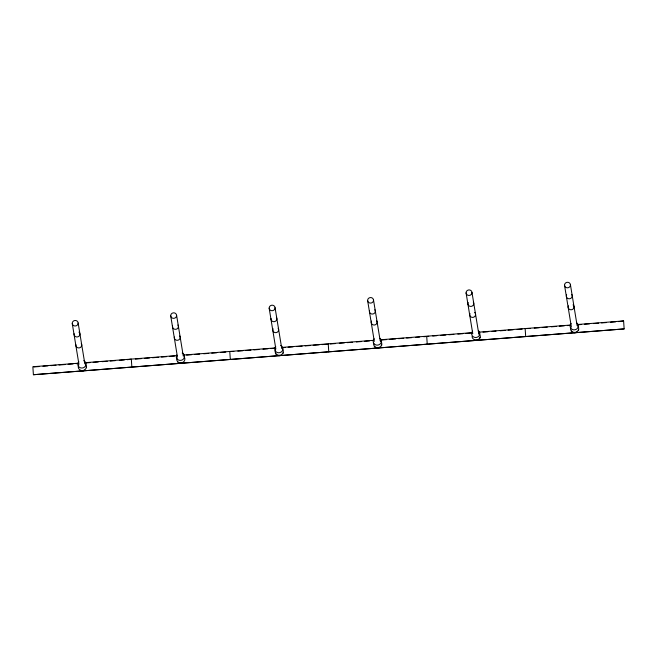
<?xml version="1.0" encoding="UTF-8"?>
<svg xmlns="http://www.w3.org/2000/svg" width="657" height="657" viewBox="0 0 657 657"><rect width="100%" height="100%" fill="white"/><g stroke="black" fill="none" stroke-linecap="round" stroke-linejoin="round"><path stroke-width="0.99" d="M577.388 324.517L623.6 320.928L624.15 328.911L33.4 374.72L32.85 366.737L78.06 363.231M85.09 362.689L177.521 355.519M183.549 355.051L274.979 347.964M282.009 347.422L373.439 340.326M380.469 339.784L471.89 332.697M478.928 332.146L570.35 325.059M33.901 366.951L38.927 366.557M42.943 366.245L47.969 365.859M50.983 365.62L56.001 365.235M59.015 365.005L65.043 364.536M68.057 364.298L73.083 363.912M76.097 363.674L78.109 363.518M85.139 362.976L90.165 362.59M93.179 362.352L98.205 361.966M102.221 361.654L107.247 361.26M110.261 361.03L115.279 360.636M119.303 360.323L124.321 359.937M127.335 359.708L131.31 359.108L131.86 367.082M135.375 359.083L141.403 358.615M144.417 358.377L149.443 357.991M152.457 357.753L158.485 357.285M161.499 357.055L166.517 356.669M169.531 356.431L174.557 356.045M186.613 355.108L191.639 354.714M194.653 354.484L199.671 354.098M203.695 353.786L208.712 353.392M211.726 353.162L216.753 352.768M220.768 352.456L225.794 352.07M233.835 351.446L229.769 351.47L230.32 359.445M237.85 351.134L242.876 350.748M245.89 350.51L250.908 350.124M253.922 349.885L258.948 349.499M262.964 349.187L267.99 348.793M271.004 348.563L275.02 348.251M282.058 347.709L285.072 347.471M288.086 347.241L293.112 346.847M297.128 346.535L302.154 346.149M305.168 345.911L310.186 345.525M313.2 345.295L319.228 344.826M322.242 344.588L327.268 344.202M330.282 343.964L335.308 343.578M339.324 343.266L344.35 342.872M347.364 342.642L352.382 342.256M356.406 341.944L361.424 341.55M364.438 341.32L369.464 340.926M381.52 339.998L386.546 339.603M389.56 339.373L395.588 338.905M398.602 338.667L403.62 338.281M406.634 338.043L411.66 337.657M415.676 337.345L419.7 337.033M423.716 336.721L428.742 336.335M432.758 336.023L436.774 335.711M440.798 335.399L445.816 335.004M448.83 334.774L453.856 334.38M457.872 334.076L462.898 333.682M465.912 333.452L470.938 333.058M482.994 332.122L488.02 331.736M492.036 331.424L496.051 331.112M500.076 330.8L505.093 330.414M508.107 330.175L513.133 329.789M517.149 329.477L522.175 329.083M530.215 328.467L525.14 328.566L525.69 336.54M534.231 328.155L539.257 327.761M542.271 327.531L547.289 327.137M551.313 326.825L556.331 326.439M559.345 326.2L564.371 325.815M567.385 325.585L570.399 325.346M577.429 324.804L581.453 324.492M584.467 324.254L589.485 323.868M593.509 323.556L598.527 323.162M601.541 322.932L606.567 322.546M610.583 322.234L615.609 321.84M618.623 321.61L623.6 320.928M624.15 328.911L33.4 374.72M570.448 284.826A2.965 2.776 -9.3 0 1 566.17 287.561A2.965 2.776 -9.3 0 1 565.858 282.765A2.965 2.776 -9.3 0 1 570.448 284.826L577.133 325.667M564.535 285.278L571.393 327.12M471.989 292.455A2.965 2.776 -9.3 0 1 467.71 295.198A2.965 2.776 -9.3 0 1 467.398 290.402A2.965 2.776 -9.3 0 1 471.989 292.455L478.838 334.298M466.084 292.915L472.769 333.756M426.73 336.491L427.231 344.178M373.529 300.093A2.965 2.776 -9.3 0 1 369.259 302.836A2.965 2.776 -9.3 0 1 368.938 298.04A2.965 2.776 -9.3 0 1 373.529 300.093L380.214 340.934M373.677 343.176A4.114 3.852 -9.3 0 0 377.956 347.709L378.005 347.996M367.624 300.553L374.309 341.394M328.771 351.815L328.229 343.833M275.069 307.731A2.965 2.776 -9.3 0 1 270.799 310.465A2.965 2.776 -9.3 0 1 270.487 305.669A2.965 2.776 -9.3 0 1 275.069 307.731L281.763 348.571M275.57 349.853A4.114 3.852 -9.3 0 0 279.496 355.347L279.545 355.634M269.165 308.182L275.85 349.031M176.61 315.36A2.965 2.776 -9.3 0 1 172.339 318.103A2.965 2.776 -9.3 0 1 172.027 313.307A2.965 2.776 -9.3 0 1 176.61 315.36L183.303 356.209M177.111 357.482A4.114 3.852 -9.3 0 0 181.045 362.976L181.086 363.264M170.705 315.82L177.39 356.661M78.15 322.998A2.965 2.776 -9.3 0 1 73.88 325.741A2.965 2.776 -9.3 0 1 73.568 320.945A2.965 2.776 -9.3 0 1 78.15 322.998L84.843 363.838M78.651 365.12A4.114 3.852 -9.3 0 0 82.585 370.614L82.626 370.901M72.245 323.458L78.939 364.298M578.053 326.398A4.114 3.852 -9.3 0 1 575.409 332.368A4.114 3.852 -9.3 0 1 570.596 327.909M578.694 329.568A4.114 3.852 -9.3 0 1 578.349 330.528M576.936 332.048A4.114 3.852 -9.3 0 1 573.848 332.68M571.943 331.826A4.114 3.852 -9.3 0 1 571.245 331.079M576.92 323.063A4.114 3.852 -9.3 0 1 577.281 328.5A4.114 3.852 -9.3 0 1 571.475 328.952A4.114 3.852 -9.3 0 1 571.122 323.515M573.044 304.873A2.965 2.776 -9.3 0 1 573.462 308.601A2.965 2.776 -9.3 0 1 569.537 309.398A2.965 2.776 -9.3 0 1 568.436 305.809M571.754 294.443A2.965 2.776 -9.3 0 1 569.471 298.795A2.965 2.776 -9.3 0 1 566.638 294.837M480.062 334.922A4.114 3.852 -9.3 0 1 476.949 339.998A4.114 3.852 -9.3 0 1 472.063 336.548M478.887 333.288A4.114 3.852 -9.3 0 1 479.594 334.027M480.242 337.205A4.114 3.852 -9.3 0 1 479.889 338.166M477.516 340.145A4.114 3.852 -9.3 0 1 474.379 340.006M478.46 330.701A4.114 3.852 -9.3 0 1 478.822 336.138A4.114 3.852 -9.3 0 1 473.015 336.589A4.114 3.852 -9.3 0 1 472.662 331.153M475.43 313.693A2.965 2.776 -9.3 0 1 472.424 317.405A2.965 2.776 -9.3 0 1 469.977 313.446M474.584 312.51A2.965 2.776 -9.3 0 1 475.093 313.044M473.295 302.072A2.965 2.776 -9.3 0 1 471.012 306.425A2.965 2.776 -9.3 0 1 468.178 302.475M381.602 342.56A4.114 3.852 -9.3 0 1 377.956 347.709M380.428 340.917A4.114 3.852 -9.3 0 1 381.134 341.665M381.783 344.835A4.114 3.852 -9.3 0 1 381.43 345.796M379.056 347.783A4.114 3.852 -9.3 0 1 376.937 347.947M375.032 347.093A4.114 3.852 -9.3 0 1 374.326 346.346M380.009 338.33A4.114 3.852 -9.3 0 1 380.362 343.775A4.114 3.852 -9.3 0 1 374.556 344.219A4.114 3.852 -9.3 0 1 374.203 338.782M376.633 320.682A2.965 2.776 -9.3 0 1 374.35 325.034A2.965 2.776 -9.3 0 1 371.517 321.076M374.843 309.71A2.965 2.776 -9.3 0 1 372.938 314.005A2.965 2.776 -9.3 0 1 369.472 310.794M282.674 349.302A4.114 3.852 -9.3 0 1 279.496 355.347M283.323 352.472A4.114 3.852 -9.3 0 1 282.97 353.433M280.596 355.421A4.114 3.852 -9.3 0 1 277.459 355.273M276.572 354.731A4.114 3.852 -9.3 0 1 275.398 353.088M275.267 351.101A4.114 3.852 -9.3 0 1 275.62 350.14M280.654 345.426A4.114 3.852 -9.3 0 1 282.329 350.854A4.114 3.852 -9.3 0 1 276.383 352.062A4.114 3.852 -9.3 0 1 275.743 346.42M278.174 328.319A2.965 2.776 -9.3 0 1 275.891 332.664A2.965 2.776 -9.3 0 1 273.066 328.714M276.383 317.347A2.965 2.776 -9.3 0 1 274.478 321.643A2.965 2.776 -9.3 0 1 271.012 318.431M184.215 356.932A4.114 3.852 -9.3 0 1 181.045 362.976M182.137 363.05A4.114 3.852 -9.3 0 1 180.018 363.214M178.113 362.36A4.114 3.852 -9.3 0 1 177.406 361.621M182.203 353.055A4.114 3.852 -9.3 0 1 184.042 358.196A4.114 3.852 -9.3 0 1 178.532 360.036A4.114 3.852 -9.3 0 1 176.684 354.903M179.722 335.949A2.965 2.776 -9.3 0 1 177.817 340.252A2.965 2.776 -9.3 0 1 174.351 337.041M177.924 324.977A2.965 2.776 -9.3 0 1 176.019 329.28A2.965 2.776 -9.3 0 1 172.553 326.069M85.755 364.569A4.114 3.852 -9.3 0 1 82.585 370.614M86.478 366.737A4.114 3.852 -9.3 0 1 86.404 367.739M84.646 370.228A4.114 3.852 -9.3 0 1 81.558 370.852M83.743 360.693A4.114 3.852 -9.3 0 1 85.41 366.13A4.114 3.852 -9.3 0 1 79.464 367.329A4.114 3.852 -9.3 0 1 78.832 361.687M81.263 343.586A2.965 2.776 -9.3 0 1 79.357 347.882A2.965 2.776 -9.3 0 1 75.892 344.67M78.955 332.081A2.965 2.776 -9.3 0 1 77.937 336.811A2.965 2.776 -9.3 0 1 74.093 333.699"/></g></svg>
